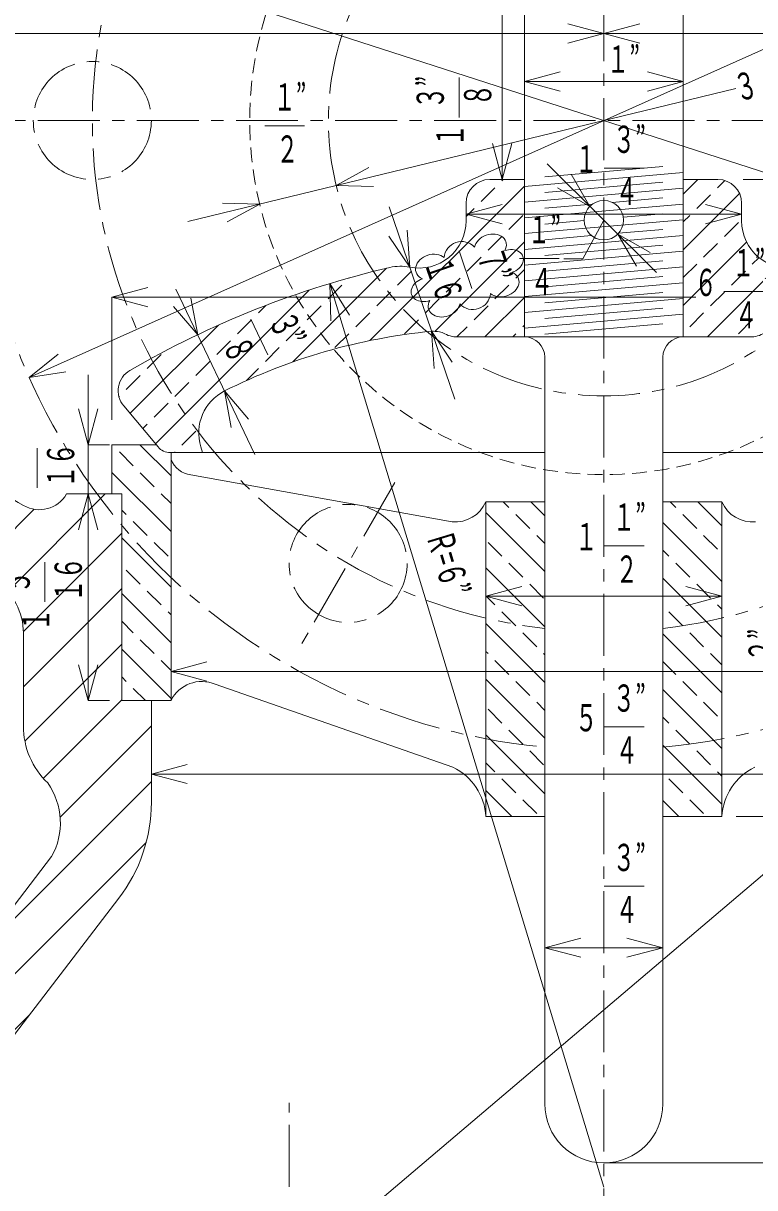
# Model space of a CAD drawing. Units: millimetres, scale not verified. Extents: x -820 to 820, y -580 to 580.
# Drawn here: x -456.1 to -338.1, y -152.7 to 35.3 of the extents above; entities that cross this region are included whole.
import ezdxf
from ezdxf.enums import TextEntityAlignment as Align

# ---------------------------------------------------------------- set-up
doc = ezdxf.new("R2010")
doc.units = ezdxf.units.MM
doc.header["$LTSCALE"] = 2
doc.linetypes.add('CHAIN1', pattern=[8, 5, -1, 1, -1])
doc.linetypes.add('DASHED1', pattern=[1.8, 1.2, -0.6])
for name, color, linetype, lineweight in [('0-0_通り芯', 3, 'Continuous', 18), ('0-1_補助芯', 4, 'CHAIN1', 18), ('0-2_通芯記号', 2, 'Continuous', 18)]:
    doc.layers.add(name, color=color, linetype=linetype, lineweight=lineweight)
doc.styles.add('ＭＳ ゴシック', font='')
doc.styles.get('ＭＳ ゴシック').set_extended_font_data('MS Gothic')

msp = doc.modelspace()

# ---------------------------------------------------------------- linework, layer by layer
at = {"layer": '0-0_通り芯'}
for p, q in [((-349.608, -15.355), (-349.608, 169.192)), ((-375.262, -15.355), (-375.262, 167.225)), ((-352.894, 12.15), (-371.975, 10.48)), ((-380.85, 10.045), (-375.262, 10.045)), ((-378.884, 9.842), (-378.681, 10.045)), ((-349.608, 11.167), (-375.262, 8.923)), ((-352.894, 9.61), (-371.975, 7.94)), ((-349.608, 7.687), (-347.25, 10.045)), ((-344.02, 10.045), (-349.608, 10.045)), ((-344.085, 8.72), (-342.921, 9.883)), ((-400.195, -15.959), (-375.262, 8.974)), ((-382.251, 6.475), (-380.006, 8.72)), ((-349.608, 8.627), (-375.262, 6.383)), ((-349.608, -1.293), (-340.536, 7.779)), ((-347.453, 5.352), (-345.208, 7.597)), ((-384.66, 3.366), (-384.66, 6.235)), ((-349.608, 6.087), (-375.262, 3.843)), ((-364.248, 6.076), (-371.975, 5.4)), ((-352.894, 7.07), (-361.101, 6.352)), ((-340.21, 3.366), (-340.21, 6.235)), ((-384.66, 4.066), (-383.374, 5.352)), ((-377.761, 1.984), (-375.516, 4.23)), ((-352.894, 4.53), (-359.299, 3.969)), ((-349.608, 3.197), (-348.575, 4.23)), ((-349.608, 3.547), (-375.262, 1.303)), ((-365.609, 3.417), (-371.975, 2.86)), ((-352.894, 1.99), (-360.06, 1.363)), ((-342.963, 0.862), (-340.718, 3.107)), ((-381.129, -1.383), (-378.884, 0.862)), ((-349.608, 1.007), (-375.262, -1.237)), ((-364.407, 0.982), (-371.975, 0.32)), ((-389.725, -14.47), (-375.262, -0.006)), ((-349.608, -1.533), (-375.262, -3.777)), ((-352.894, -0.55), (-371.975, -2.22)), ((-349.608, -10.273), (-339.395, -0.061)), ((-346.33, -2.506), (-344.085, -0.261)), ((-384.496, -4.751), (-382.251, -2.506)), ((-352.894, -3.09), (-371.975, -4.76)), ((-349.608, -5.783), (-347.453, -3.628)), ((-338.473, -3.628), (-337.393, -2.549)), ((-412.62, -19.404), (-397.491, -4.275)), ((-395.722, -6.996), (-393.477, -4.751)), ((-376.639, -5.873), (-375.262, -4.496)), ((-349.608, -4.073), (-375.262, -6.317)), ((-352.894, -5.63), (-371.975, -7.3)), ((-345.709, -15.355), (-334.392, -4.038)), ((-341.84, -6.996), (-339.595, -4.751)), ((-406.947, -9.241), (-404.702, -6.996)), ((-403.579, -5.873), (-403.543, -5.837)), ((-387.864, -8.118), (-385.619, -5.873)), ((-380.006, -9.241), (-377.761, -6.996)), ((-349.608, -6.613), (-375.262, -8.857)), ((-434.807, -32.611), (-409.996, -7.799)), ((-399.089, -10.363), (-396.844, -8.118)), ((-391.232, -11.486), (-388.986, -9.241)), ((-381.63, -15.355), (-375.262, -8.986)), ((-349.608, -9.153), (-375.262, -11.397)), ((-352.894, -8.17), (-371.975, -9.84)), ((-345.208, -10.363), (-342.963, -8.118)), ((-418.172, -11.486), (-416.963, -10.277)), ((-410.315, -12.608), (-408.07, -10.363)), ((-383.374, -12.608), (-381.129, -10.363)), ((-352.894, -10.71), (-371.975, -12.38)), ((-421.54, -14.854), (-419.295, -12.608)), ((-402.457, -13.731), (-400.212, -11.486)), ((-394.599, -14.854), (-392.354, -12.608)), ((-349.608, -11.693), (-375.262, -13.937)), ((-348.575, -13.731), (-346.33, -11.486)), ((-340.718, -14.854), (-338.473, -12.608)), ((-438.905, -27.728), (-424.636, -13.459)), ((-413.682, -15.976), (-411.437, -13.731)), ((-405.824, -17.099), (-403.579, -14.854)), ((-386.139, -15.373), (-384.496, -13.731)), ((-377.14, -15.355), (-376.639, -14.854)), ((-375.516, -13.731), (-375.262, -13.476)), ((-352.894, -13.25), (-371.975, -14.92)), ((-424.907, -18.221), (-422.662, -15.976)), ((-385.706, -15.355), (-339.163, -15.355)), ((-436.133, -20.466), (-433.888, -18.221)), ((-417.05, -19.344), (-414.805, -17.099)), ((-371.96, -139.18), (-371.96, -18.657)), ((-352.91, -139.18), (-352.91, -18.657)), ((-428.275, -21.589), (-426.03, -19.344)), ((-420.109, -22.403), (-418.172, -20.466)), ((-439.5, -23.834), (-437.255, -21.589)), ((-431.643, -24.956), (-429.398, -22.711)), ((-440.692, -25.025), (-440.623, -24.956)), ((-435.01, -28.324), (-432.765, -26.079)), ((-439.924, -26.514), (-434.371, -33.131)), ((-436.856, -30.17), (-436.133, -29.446)), ((-430.52, -32.814), (-428.275, -30.569)), ((-441.81, -40.718), (-441.81, -32.768)), ((-434.625, -32.768), (-441.81, -32.768)), ((-441.745, -32.814), (-441.791, -32.768)), ((-432.285, -37.785), (-437.301, -32.768)), ((-427.481, -33.102), (-427.196, -34.038)), ((-438.378, -36.182), (-440.623, -33.937)), ((-432.426, -34.038), (-371.96, -34.038)), ((-432.285, -74.068), (-432.285, -34.034)), ((-431.744, -34.038), (-431.643, -33.937)), ((-427.254, -34.038), (-427.209, -33.993)), ((-352.91, -34.038), (-292.443, -34.038)), ((-432.285, -46.765), (-441.81, -37.24)), ((-435.01, -39.549), (-437.255, -37.304)), ((-429.088, -37.624), (-386.914, -45.218)), ((-458.643, -56.447), (-442.914, -40.718)), ((-440.235, -40.718), (-449.146, -40.718)), ((-432.285, -42.275), (-433.888, -40.672)), ((-463.719, -52.542), (-454.368, -43.191)), ((-381.485, -41.988), (-371.96, -41.988)), ((-381.485, -92.788), (-381.485, -41.988)), ((-377.761, -42.917), (-378.69, -41.988)), ((-371.96, -44.228), (-374.2, -41.988)), ((-343.385, -41.988), (-352.91, -41.988)), ((-350.82, -42.917), (-351.749, -41.988)), ((-343.385, -45.863), (-347.259, -41.988)), ((-343.385, -92.788), (-343.385, -41.988)), ((-439.5, -44.039), (-440.235, -43.305)), ((-371.96, -53.209), (-381.485, -43.684)), ((-374.394, -46.284), (-376.639, -44.039)), ((-347.453, -46.284), (-349.698, -44.039)), ((-436.133, -47.407), (-438.378, -45.162)), ((-343.385, -54.843), (-352.91, -45.318)), ((-456.113, -62.897), (-440.235, -47.019)), ((-432.285, -55.745), (-440.235, -47.795)), ((-432.765, -50.775), (-435.01, -48.53)), ((-378.884, -50.775), (-381.129, -48.53)), ((-371.96, -48.718), (-373.271, -47.407)), ((-344.085, -49.652), (-346.33, -47.407)), ((-351.943, -50.775), (-352.91, -49.808)), ((-375.516, -54.142), (-377.761, -51.897)), ((-348.575, -54.142), (-350.82, -51.897)), ((-437.255, -55.265), (-439.5, -53.02)), ((-371.96, -62.189), (-381.485, -52.664)), ((-343.385, -63.823), (-352.91, -54.298)), ((-456.11, -71.874), (-440.235, -55.999)), ((-433.888, -58.632), (-436.133, -56.387)), ((-372.148, -57.51), (-374.394, -55.265)), ((-345.208, -57.51), (-347.453, -55.265)), ((-432.285, -64.726), (-440.235, -56.775)), ((-380.006, -58.632), (-381.485, -57.154)), ((-432.285, -60.236), (-432.765, -59.755)), ((-376.639, -62), (-378.884, -59.755)), ((-349.698, -62), (-351.943, -59.755)), ((-343.385, -59.333), (-344.085, -58.632)), ((-438.378, -63.122), (-440.235, -61.266)), ((-371.96, -71.169), (-381.485, -61.644)), ((-456.11, -78.173), (-456.11, -63.159)), ((-373.271, -65.367), (-375.516, -63.122)), ((-343.385, -72.803), (-352.91, -63.278)), ((-346.33, -65.367), (-348.575, -63.122)), ((-455.872, -80.617), (-440.235, -64.979)), ((-432.285, -73.706), (-440.235, -65.756)), ((-435.01, -66.49), (-437.255, -64.245)), ((-432.285, -69.216), (-433.888, -67.613)), ((-381.129, -66.49), (-381.485, -66.134)), ((-377.761, -69.858), (-380.006, -67.613)), ((-371.96, -66.679), (-372.148, -66.49)), ((-343.385, -68.313), (-345.208, -66.49)), ((-350.82, -69.858), (-352.91, -67.768)), ((-439.5, -70.98), (-440.235, -70.246)), ((-371.96, -80.149), (-381.485, -70.624)), ((-374.394, -73.225), (-376.639, -70.98)), ((-347.453, -73.225), (-349.698, -70.98)), ((-436.412, -74.068), (-438.378, -72.103)), ((-425.152, -71.427), (-386.781, -84.838)), ((-343.385, -81.784), (-352.91, -72.259)), ((-452.894, -86.619), (-440.235, -73.96)), ((-435.46, -90.514), (-435.46, -74.068)), ((-371.96, -75.659), (-373.271, -74.348)), ((-344.085, -76.593), (-346.33, -74.348)), ((-378.884, -77.715), (-381.129, -75.47)), ((-351.943, -77.715), (-352.91, -76.749)), ((-450.179, -92.884), (-435.46, -78.165)), ((-375.516, -81.083), (-377.761, -78.838)), ((-348.575, -81.083), (-350.82, -78.838)), ((-371.96, -89.13), (-381.485, -79.605)), ((-372.148, -84.451), (-374.394, -82.205)), ((-343.385, -90.764), (-352.91, -81.239)), ((-345.208, -84.451), (-347.453, -82.205)), ((-380.006, -85.573), (-381.485, -84.095)), ((-343.385, -86.274), (-344.085, -85.573)), ((-464.715, -116.4), (-435.46, -87.145)), ((-376.639, -88.941), (-378.884, -86.696)), ((-349.698, -88.941), (-351.943, -86.696)), ((-377.281, -92.788), (-381.485, -88.585)), ((-373.271, -92.308), (-375.516, -90.063)), ((-350.34, -92.788), (-352.91, -90.219)), ((-346.33, -92.308), (-348.575, -90.063)), ((-381.485, -92.788), (-371.96, -92.788)), ((-343.385, -92.788), (-352.91, -92.788)), ((-494.33, -154.996), (-436.29, -96.955)), ((-507.051, -171.574), (-451.563, -99.26)), ((-537.173, -231.692), (-440.708, -105.976)), ((-528.849, -198.495), (-455.146, -124.791))]:
    msp.add_line(p, q, dxfattribs=at)
msp.add_lwpolyline([(-432.285, -74.068), (-440.235, -74.068), (-440.235, -40.718)], dxfattribs=at)
at = {"layer": '0-0_通り芯', "color": 1, "linetype": 'DASHED1'}
msp.add_circle((-362.435, 19.57), 57.15, dxfattribs=at)
at = {"layer": '0-0_通り芯'}
msp.add_circle((-362.435, 3.47), 3.175, dxfattribs=at)
for centre, radius, start, end in [((-380.85, 6.235), 3.81, 90, 180), ((-344.02, 6.235), 3.81, 0, 90), ((-392.28, 3.366), 7.62, 258.71108, 0), ((-332.59, 3.366), 7.62, 180, 281.28892), ((-362.435, -152.588), 152.4, 103.10559, 120.12277), ((-395.263, -11.579), 7.62, 78.71108, 103.10559), ((-381.097, -108.977), 94.958, 95.51998, 116.62687), ((-390.143, -22.319), 7.86, 81.34334, 90.64553), ((-389.342, -17.059), 2.54, 60.52873, 81.34334), ((-386.095, -11.313), 4.061, 240.52873, 275.48526), ((-338.774, -11.313), 4.061, 264.51474, 299.47127), ((-375.262, -18.657), 3.302, 0, 90), ((-349.608, -18.657), 3.302, 90, 180), ((-437.005, -24.065), 3.81, 120.12277, 220), ((-420.193, -30.878), 7.62, 117.0216, 196.96755), ((-449.879, -29.85), 14.16, 181.44149, 244.00431), ((-432.426, -31.498), 2.54, 220, 270), ((-428.577, -33.655), 4.002, 202.10689, 262.667), ((-453.545, -38.178), 5.08, 240, 330), ((-386.421, -39.868), 5.373, 264.73069, 336.75399), ((-338.448, -39.868), 5.373, 203.24601, 275.26931), ((-466.27, -63.159), 10.16, 0, 55), ((-427.317, -76.533), 5.546, 67.03133, 153.61675), ((-443.41, -78.173), 12.7, 180, 226.40633), ((-390.824, -93.271), 9.352, 2.96011, 64.3852), ((-334.045, -93.271), 9.352, 115.6148, 177.03989), ((-461.352, -93.797), 11.21, 330.83658, 34.97965), ((-460.86, -90.514), 25.4, 322.5, 0), ((-362.435, -139.18), 9.525, 180, 0)]:
    msp.add_arc(centre, radius, start, end, dxfattribs=at)
at = {"layer": '0-1_補助芯'}
for p, q in [((-362.435, -226.845), (-362.435, 448.18)), ((-565.793, 19.57), (333.841, 19.57)), ((-396.176, -38.871), (-412.133, -66.51)), ((-413.235, -264.538), (-413.235, -139.02))]:
    msp.add_line(p, q, dxfattribs=at)
for centre, radius in [((-362.435, 19.57), 44.45), ((-444.985, 19.57), 9.525), ((-403.71, -51.92), 9.525)]:
    msp.add_circle(centre, radius, dxfattribs=at)
for radius, start, end in [(101.6, 275.37938, 264.62062), (82.55, 276.62581, 263.37419)]:
    msp.add_arc((-362.435, 19.57), radius, start, end, dxfattribs=at)
at = {"layer": '0-2_通芯記号'}
for p, q in [((-455.172, -21.93), (-269.697, 61.07)), ((-440.987, 44.948), (-283.882, -5.808)), ((-378.836, 44.97), (-378.836, 10.045)), ((-368.23, 32.042), (-356.639, 35.148)), ((-368.23, 35.148), (-356.639, 32.042)), ((-491.517, 33.595), (-171.935, 33.595)), ((-385.801, 20.074), (-385.801, 26.486)), ((-375.262, 25.873), (-369.466, 27.426)), ((-349.608, 25.873), (-355.403, 27.426)), ((-341.134, 24.742), (-429.577, 3.266)), ((-375.262, 25.873), (-349.608, 25.873)), ((-375.262, 25.873), (-369.466, 24.32)), ((-349.608, 25.873), (-355.403, 24.32)), ((-417.131, 18.723), (-410.719, 18.723)), ((-378.836, 10.045), (-380.389, 15.841)), ((-378.836, 10.045), (-377.283, 15.841)), ((-405.629, 9.081), (-400.364, 11.958)), ((-371.571, 12.555), (-353.947, -4.97)), ((-362.357, 11.889), (-355.945, 11.889)), ((-364.686, 5.709), (-367.7, 10.897)), ((-339.973, 10.045), (-323.241, 10.045)), ((-405.629, 9.081), (-399.631, 8.94)), ((-364.686, 5.709), (-369.89, 8.694)), ((-417.971, 6.085), (-423.969, 6.226)), ((-417.971, 6.085), (-423.236, 3.208)), ((-384.66, 4.438), (-378.864, 5.991)), ((-340.21, 4.438), (-346.005, 5.991)), ((-397.1, 5.631), (-386.479, -25.434)), ((-384.66, 4.438), (-378.864, 2.885)), ((-384.66, 4.438), (-340.21, 4.438)), ((-340.21, 4.438), (-346.005, 2.885)), ((-393.771, -4.106), (-394.177, 1.88)), ((-393.771, -4.106), (-397.116, 0.875)), ((-360.183, 1.231), (-354.979, -1.754)), ((-360.183, 1.231), (-357.169, -3.956)), ((-385.802, -1.494), (-383.727, -7.561)), ((-376.05, -2.682), (-369.638, -2.682)), ((-441.81, -8.95), (-436.014, -7.397)), ((-406.675, -6.75), (-403.506, -11.846)), ((-406.675, -6.75), (-406.478, -12.747)), ((-362.435, -152.588), (-406.675, -6.75)), ((-441.81, -28.766), (-441.81, -8.95)), ((-441.81, -8.95), (-436.014, -10.503)), ((-441.81, -8.95), (-347.59, -8.95)), ((-418.774, -34.334), (-431.492, -7.64)), ((-427.983, -15.005), (-429.074, -9.105)), ((-343.086, -8.044), (-336.674, -8.044)), ((-227.667, -9.506), (-518.044, -256.168)), ((-427.983, -15.005), (-431.878, -10.441)), ((-419.428, -12.49), (-416.67, -18.279)), ((-390.231, -14.459), (-386.887, -19.441)), ((-390.231, -14.459), (-389.826, -20.446)), ((-455.172, -21.93), (-450.517, -18.145)), ((-455.172, -21.93), (-449.248, -20.98)), ((-445.639, -74.068), (-445.639, -21.468)), ((-423.655, -24.09), (-419.76, -28.654)), ((-423.655, -24.09), (-422.564, -29.99)), ((-445.639, -32.768), (-444.086, -26.972)), ((-453.866, -39.73), (-453.866, -33.318)), ((-445.639, -40.718), (-447.192, -46.514)), ((-445.639, -40.718), (-444.086, -46.514)), ((-362.357, -49.09), (-355.945, -49.09)), ((-452.636, -58.124), (-452.636, -51.712)), ((-381.485, -57.209), (-375.689, -55.656)), ((-343.385, -57.209), (-349.18, -55.656)), ((-381.485, -57.209), (-375.689, -58.762)), ((-381.485, -57.209), (-343.385, -57.209)), ((-343.385, -57.209), (-349.18, -58.762)), ((-445.639, -74.068), (-447.192, -68.273)), ((-445.639, -74.068), (-444.086, -68.273)), ((-432.285, -69.389), (-426.489, -67.836)), ((-432.285, -69.389), (-426.489, -70.941)), ((-432.285, -69.389), (-321.729, -69.389)), ((-442.234, -74.068), (-445.639, -74.068)), ((-362.357, -78.309), (-355.945, -78.309)), ((-435.46, -85.924), (-429.664, -84.371)), ((-435.46, -85.924), (-289.41, -85.924)), ((-435.46, -85.924), (-429.664, -87.476)), ((-341.068, -92.788), (-333.157, -92.788)), ((-362.357, -104.036), (-355.945, -104.036)), ((-371.96, -113.955), (-366.164, -112.402)), ((-352.91, -113.955), (-358.705, -112.402)), ((-371.96, -113.955), (-352.91, -113.955)), ((-371.96, -113.955), (-366.164, -115.508)), ((-352.91, -113.955), (-358.705, -115.508)), ((-362.435, -148.705), (-323.241, -148.705))]:
    msp.add_line(p, q, dxfattribs=at)
for points in [[(-368.888, -2.757), (-365.802, -2.757), (-362.435, 3.47)], [(-442.234, -32.768), (-445.639, -32.768), (-447.192, -26.972)]]:
    msp.add_lwpolyline(points, dxfattribs=at)
at = {"layer": '0-2_通芯記号', "color": 1}
for centre, start, end in [((-385.377, -2.812), 42.94606, 174.80696), ((-383.568, -8.102), 222.94606, 354.80696)]:
    msp.add_arc(centre, 2.853, start, end, dxfattribs=at)
for centre, major_axis, start_param, end_param in [((-380.741, -0.844), (-2.496, -0.853), 2.4311313, 5.8723091), ((-390.247, -4.094), (2.496, 0.853), 0.4108762, 3.852054), ((-377.792, -3.173), (-2.301, -0.787), 1.5554294, 4.727756), ((-378.698, -6.82), (-2.496, -0.853), 0.4108762, 3.852054), ((-391.153, -7.741), (2.301, 0.787), 1.5554294, 4.727756), ((-388.204, -10.07), (2.496, 0.853), 2.4311313, 5.8723091)]:
    msp.add_ellipse(centre, major_axis=major_axis, ratio=0.7605, start_param=start_param, end_param=end_param, dxfattribs=at)

# ---------------------------------------------------------------- texts
at = {"layer": '0-2_通芯記号', "style": 'ＭＳ ゴシック', "width": 0.6}
for s, p in [('１”', (-361.93, 25.952)), ('１”', (-415.759, 19.846)), ('３”', (-360.985, 13.012)), ('２', (-415.311, 11.443)), ('１', (-367.069, 9.845)), ('４', (-360.537, 4.608)), ('１”', (-374.678, -1.558)), ('１”', (-341.714, -6.92)), ('４', (-374.23, -9.962)), ('６', (-347.799, -10.087)), ('４', (-341.267, -15.324)), ('１”', (-360.985, -47.967)), ('１', (-367.069, -51.134)), ('２', (-360.537, -56.371)), ('３”', (-360.985, -77.186)), ('５', (-367.069, -80.353)), ('４', (-360.537, -85.59)), ('３”', (-360.985, -102.912)), ('４', (-360.537, -111.316))]:
    msp.add_text(s, height=4.399, dxfattribs=at).set_placement(p, align=Align.BOTTOM_LEFT)
for s, rotation, p in [('３”', 90, (-386.925, 21.446)), ('３', 13.649, (-340.471, 21.302)), ('８', 90, (-379.272, 21.893)), ('１', 90, (-383.758, 15.362)), ('７”', 288.877, (-384.295, -2.428)), ('１６', 288.877, (-392.684, -3.867)), ('３”', 295.475, (-417.824, -13.245)), ('８', 295.475, (-425.218, -17.264)), ('１６', 90, (-446.586, -39.711)), ('Ｒ=６”', 286.875, (-392.417, -47.813)), ('５”', 90, (-453.759, -56.752)), ('１６', 90, (-445.356, -58.105)), ('１', 90, (-450.592, -62.837)), ('２”', 90, (-333.356, -67.781))]:
    msp.add_text(s, height=4.399, rotation=rotation, dxfattribs=at).set_placement(p, align=Align.BOTTOM_LEFT)

doc.saveas('drawing.dxf')
